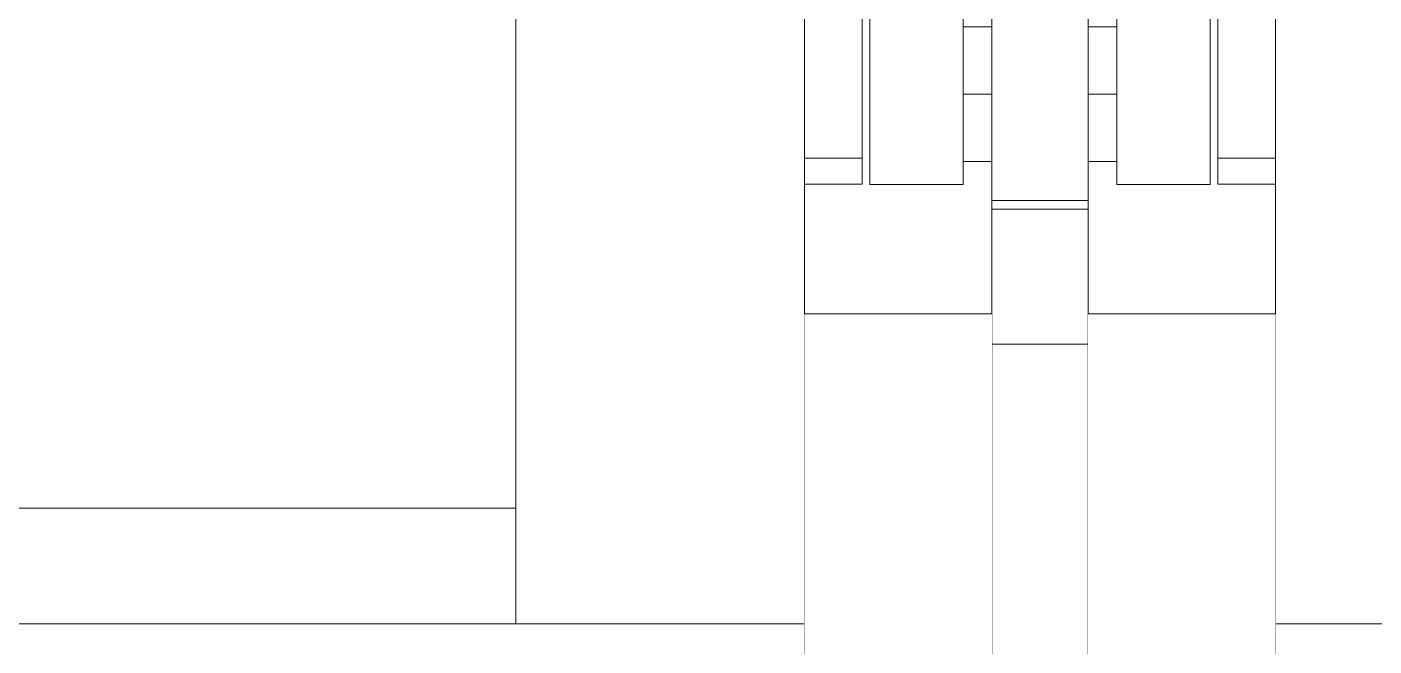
# Model space of a CAD drawing. Header units: millimetres. Extents: x -46169 to 237885, y -84465 to 18123.
# Drawn here: x 174621.8 to 174761.8, y -80649.7 to -80585.3 of the extents above; entities that cross this region are included whole.
import ezdxf

# ---------------------------------------------------------------- set-up
doc = ezdxf.new("R2010")
doc.units = ezdxf.units.MM
doc.header["$MEASUREMENT"] = 0
doc.linetypes.add('Wipeout_Contour', pattern=[1000, 0, -1000])
doc.layers.add('New_A-20-M_Floor_Slab', color=7, linetype='Continuous')
doc.layers.add('New_A-35-M_FFE_Fixed', color=7, linetype='Continuous')
doc.layers.add('New_A-20-M_Floor_Slab_Pen_No__89', color=8, linetype='Continuous', lineweight=20)
doc.layers.add('New_A-35-M_FFE_Fixed_Pen_No__1', color=7, linetype='Continuous', lineweight=13)

# ---------------------------------------------------------------- blocks, each defined once
blk = doc.blocks.new('Section Elem_134_3', base_point=(129666.67, -84332.61))
at = {"color": 254, "linetype": 'Wipeout_Contour', "lineweight": 0, "ltscale": 3078359.250921006}
blk.add_wipeout([(174722.11, -80520.4), (174702.61, -80520.4), (174702.61, -80549.04), (174708.61, -80549.04), (174708.61, -80601.62), (174702.61, -80601.62), (174702.61, -80615.11), (174722.11, -80615.11), (174722.11, -80599.29), (174719.11, -80599.29), (174719.11, -80601.65), (174709.42, -80601.65), (174709.42, -80549.01), (174719.11, -80549.01), (174719.11, -80551.38), (174722.11, -80551.38)], dxfattribs=at).dxf.layer = 'New_A-20-M_Floor_Slab'
at = {"color": 254, "linetype": 'Wipeout_Contour', "lineweight": 0, "ltscale": 3078764.393677155}
blk.add_wipeout([(174732.11, -80551.38), (174735.11, -80551.38), (174735.11, -80549.01), (174744.8, -80549.01), (174744.8, -80601.65), (174735.11, -80601.65), (174735.11, -80599.29), (174732.11, -80599.29), (174732.11, -80615.11), (174751.61, -80615.11), (174751.61, -80601.62), (174745.61, -80601.62), (174745.61, -80549.04), (174751.61, -80549.04), (174751.61, -80520.4), (174732.11, -80520.4)], dxfattribs=at).dxf.layer = 'New_A-20-M_Floor_Slab'
blk = doc.blocks.new('Section Elem_146_3', base_point=(129666.67, -84332.61))
at = {"color": 254, "linetype": 'Wipeout_Contour', "lineweight": 0, "ltscale": 769641.923345}
blk.add_wipeout([(174719.11, -80589.61), (174722.11, -80589.61), (174722.11, -80587.34), (174719.11, -80587.34)], dxfattribs=at).dxf.layer = 'New_A-35-M_FFE_Fixed'
at = {"color": 254, "linetype": 'Wipeout_Contour', "lineweight": 0, "ltscale": 769654.704264}
blk.add_wipeout([(174719.11, -80597.24), (174722.11, -80597.24), (174722.11, -80594.97), (174719.11, -80594.97)], dxfattribs=at).dxf.layer = 'New_A-35-M_FFE_Fixed'
at = {"color": 254, "linetype": 'Wipeout_Contour', "lineweight": 0, "ltscale": 769609.037098}
blk.add_wipeout([(174702.61, -80601.11), (174702.61, -80601.62), (174708.61, -80601.62), (174708.61, -80601.11)], dxfattribs=at).dxf.layer = 'New_A-35-M_FFE_Fixed'
at = {"color": 254, "linetype": 'Wipeout_Contour', "lineweight": 0, "ltscale": 769691.174755}
blk.add_wipeout([(174722.11, -80603.32), (174722.11, -80604.23), (174732.11, -80604.23), (174732.11, -80603.32)], dxfattribs=at).dxf.layer = 'New_A-35-M_FFE_Fixed'
at = {"color": 254, "linetype": 'Wipeout_Contour', "lineweight": 0, "ltscale": 769696.614921}
blk.add_wipeout([(174732.11, -80606.1), (174722.11, -80606.1), (174722.11, -80607.94), (174732.11, -80607.94)], dxfattribs=at).dxf.layer = 'New_A-35-M_FFE_Fixed'
at = {"color": 254, "linetype": 'Wipeout_Contour', "lineweight": 0, "ltscale": 769702.665446}
blk.add_wipeout([(174732.11, -80611.52), (174732.11, -80609.75), (174722.11, -80609.75), (174722.11, -80611.52)], dxfattribs=at).dxf.layer = 'New_A-35-M_FFE_Fixed'
at = {"color": 254, "linetype": 'Wipeout_Contour', "lineweight": 0, "ltscale": 769714.094376}
blk.add_wipeout([(174722.11, -80618.27), (174732.11, -80618.27), (174732.11, -80616.64), (174722.11, -80616.64)], dxfattribs=at).dxf.layer = 'New_A-35-M_FFE_Fixed'
at = {"color": 254, "linetype": 'Wipeout_Contour', "lineweight": 0, "ltscale": 769725.255873}
blk.add_wipeout([(174722.11, -80625.86), (174732.11, -80625.86), (174732.11, -80622.37), (174722.11, -80622.37)], dxfattribs=at).dxf.layer = 'New_A-35-M_FFE_Fixed'
at = {"color": 254, "linetype": 'Wipeout_Contour', "lineweight": 0, "ltscale": 769757.54823}
blk.add_wipeout([(174732.11, -80646.23), (174732.11, -80640.54), (174722.11, -80640.54), (174722.11, -80646.23)], dxfattribs=at).dxf.layer = 'New_A-35-M_FFE_Fixed'
at = {"color": 254, "linetype": 'Wipeout_Contour', "lineweight": 0, "ltscale": 769638.749961}
blk.add_wipeout([(174719.11, -80587.34), (174722.11, -80587.34), (174722.11, -80585.82), (174719.11, -80585.82)], dxfattribs=at).dxf.layer = 'New_A-35-M_FFE_Fixed'
at = {"color": 254, "linetype": 'Wipeout_Contour', "lineweight": 0, "ltscale": 769650.557748}
blk.add_wipeout([(174719.11, -80594.97), (174722.11, -80594.97), (174722.11, -80592.29), (174719.11, -80592.29)], dxfattribs=at).dxf.layer = 'New_A-35-M_FFE_Fixed'
at = {"color": 254, "linetype": 'Wipeout_Contour', "lineweight": 0, "ltscale": 962073.025082}
blk.add_wipeout([(174719.11, -80597.24), (174719.11, -80598.75), (174722.11, -80598.75), (174722.11, -80597.66), (174722.11, -80597.24)], dxfattribs=at).dxf.layer = 'New_A-35-M_FFE_Fixed'
at = {"color": 254, "linetype": 'Wipeout_Contour', "lineweight": 0, "ltscale": 769606.796661}
blk.add_wipeout([(174708.61, -80598.94), (174702.61, -80598.94), (174702.61, -80601.11), (174708.61, -80601.11)], dxfattribs=at).dxf.layer = 'New_A-35-M_FFE_Fixed'
at = {"color": 254, "linetype": 'Wipeout_Contour', "lineweight": 0, "ltscale": 769693.792048}
blk.add_wipeout([(174722.11, -80604.57), (174722.11, -80606.1), (174732.11, -80606.1), (174732.11, -80604.57)], dxfattribs=at).dxf.layer = 'New_A-35-M_FFE_Fixed'
at = {"color": 254, "linetype": 'Wipeout_Contour', "lineweight": 0, "ltscale": 769699.668159}
blk.add_wipeout([(174722.11, -80609.75), (174732.11, -80609.75), (174732.11, -80607.94), (174722.11, -80607.94)], dxfattribs=at).dxf.layer = 'New_A-35-M_FFE_Fixed'
at = {"color": 254, "linetype": 'Wipeout_Contour', "lineweight": 0, "ltscale": 769711.321247}
blk.add_wipeout([(174732.11, -80616.64), (174732.11, -80614.96), (174722.11, -80614.96), (174722.11, -80616.64)], dxfattribs=at).dxf.layer = 'New_A-35-M_FFE_Fixed'
at = {"color": 254, "linetype": 'Wipeout_Contour', "lineweight": 0, "ltscale": 769716.750309}
blk.add_wipeout([(174732.11, -80619.81), (174732.11, -80618.27), (174722.11, -80618.27), (174722.11, -80619.81)], dxfattribs=at).dxf.layer = 'New_A-35-M_FFE_Fixed'
at = {"color": 254, "linetype": 'Wipeout_Contour', "lineweight": 0, "ltscale": 769748.240404}
blk.add_wipeout([(174732.11, -80640.54), (174732.11, -80635.12), (174722.11, -80635.12), (174722.11, -80640.54)], dxfattribs=at).dxf.layer = 'New_A-35-M_FFE_Fixed'
at = {"color": 254, "linetype": 'Wipeout_Contour', "lineweight": 0, "ltscale": 769767.130151}
blk.add_wipeout([(174732.11, -80651.97), (174732.11, -80646.23), (174722.11, -80646.23), (174722.11, -80651.97)], dxfattribs=at).dxf.layer = 'New_A-35-M_FFE_Fixed'
at = {"layer": 'New_A-35-M_FFE_Fixed_Pen_No__1', "linetype": 'Continuous'}
blk.add_line((174708.61, -80601.62), (174708.61, -80601.11), dxfattribs=at)
at = {"color": 254, "linetype": 'Wipeout_Contour', "lineweight": 0, "ltscale": 769565.428452}
blk.add_wipeout([(174708.61, -80598.94), (174708.61, -80551.72), (174702.61, -80551.72), (174702.61, -80598.94)], dxfattribs=at).dxf.layer = 'New_A-35-M_FFE_Fixed'
at = {"color": 254, "linetype": 'Wipeout_Contour', "lineweight": 0, "ltscale": 769637.032547}
blk.add_wipeout([(174719.11, -80585.82), (174722.11, -80585.82), (174722.11, -80585.29), (174719.11, -80585.29)], dxfattribs=at).dxf.layer = 'New_A-35-M_FFE_Fixed'
at = {"color": 254, "linetype": 'Wipeout_Contour', "lineweight": 0, "ltscale": 962058.751183}
blk.add_wipeout([(174719.11, -80589.61), (174719.11, -80592.29), (174722.11, -80592.29), (174722.11, -80591.39), (174722.11, -80589.61)], dxfattribs=at).dxf.layer = 'New_A-35-M_FFE_Fixed'
at = {"color": 254, "linetype": 'Wipeout_Contour', "lineweight": 0, "ltscale": 769659.595562}
blk.add_wipeout([(174722.11, -80598.75), (174719.11, -80598.75), (174719.11, -80599.29), (174722.11, -80599.29)], dxfattribs=at).dxf.layer = 'New_A-35-M_FFE_Fixed'
at = {"color": 254, "linetype": 'Wipeout_Contour', "lineweight": 0, "ltscale": 769708.492026}
blk.add_wipeout([(174722.11, -80614.96), (174732.11, -80614.96), (174732.11, -80613.26), (174722.11, -80613.26)], dxfattribs=at).dxf.layer = 'New_A-35-M_FFE_Fixed'
at = {"color": 254, "linetype": 'Wipeout_Contour', "lineweight": 0, "ltscale": 769720.179795}
blk.add_wipeout([(174732.11, -80622.37), (174732.11, -80619.81), (174722.11, -80619.81), (174722.11, -80622.37)], dxfattribs=at).dxf.layer = 'New_A-35-M_FFE_Fixed'
at = {"color": 254, "linetype": 'Wipeout_Contour', "lineweight": 0, "ltscale": 769739.548624}
blk.add_wipeout([(174732.11, -80635.12), (174732.11, -80630.17), (174722.11, -80630.17), (174722.11, -80635.12)], dxfattribs=at).dxf.layer = 'New_A-35-M_FFE_Fixed'
at = {"layer": 'New_A-35-M_FFE_Fixed_Pen_No__1', "linetype": 'Continuous'}
for p, q in [((174708.61, -80598.94), (174708.61, -80551.72)), ((174708.61, -80601.11), (174708.61, -80598.94))]:
    blk.add_line(p, q, dxfattribs=at)
at = {"color": 254, "linetype": 'Wipeout_Contour', "lineweight": 0, "ltscale": 769500.088}
blk.add_wipeout([(174702.61, -80503.33), (174672.61, -80503.33), (174672.61, -80647.33), (174702.61, -80647.33)], dxfattribs=at).dxf.layer = 'New_A-35-M_FFE_Fixed'
at = {"color": 254, "linetype": 'Wipeout_Contour', "lineweight": 0, "ltscale": 769662.446472}
blk.add_wipeout([(174722.11, -80591.39), (174732.11, -80591.39), (174732.11, -80581.87), (174722.11, -80581.87)], dxfattribs=at).dxf.layer = 'New_A-35-M_FFE_Fixed'
at = {"color": 254, "linetype": 'Wipeout_Contour', "lineweight": 0, "ltscale": 769620.893316}
blk.add_wipeout([(174719.11, -80593.94), (174719.11, -80585.4), (174709.42, -80585.4), (174709.42, -80593.94)], dxfattribs=at).dxf.layer = 'New_A-35-M_FFE_Fixed'
at = {"color": 254, "linetype": 'Wipeout_Contour', "lineweight": 0, "ltscale": 769681.936095}
blk.add_wipeout([(174732.11, -80598.86), (174732.11, -80597.66), (174722.11, -80597.66), (174722.11, -80598.86)], dxfattribs=at).dxf.layer = 'New_A-35-M_FFE_Fixed'
at = {"color": 254, "linetype": 'Wipeout_Contour', "lineweight": 0, "ltscale": 769705.606748}
blk.add_wipeout([(174732.11, -80611.52), (174722.11, -80611.52), (174722.11, -80613.26), (174732.11, -80613.26)], dxfattribs=at).dxf.layer = 'New_A-35-M_FFE_Fixed'
at = {"color": 254, "linetype": 'Wipeout_Contour', "lineweight": 0, "ltscale": 769734.872589}
blk.add_wipeout([(174722.11, -80630.17), (174732.11, -80630.17), (174732.11, -80629.54), (174722.11, -80629.54)], dxfattribs=at).dxf.layer = 'New_A-35-M_FFE_Fixed'
at = {"layer": 'New_A-35-M_FFE_Fixed_Pen_No__1', "linetype": 'Continuous'}
for p, q in [((174719.11, -80592.29), (174722.11, -80592.29)), ((174702.61, -80598.94), (174708.61, -80598.94)), ((174702.61, -80601.62), (174708.61, -80601.62))]:
    blk.add_line(p, q, dxfattribs=at)
at = {"color": 254, "linetype": 'Wipeout_Contour', "lineweight": 0, "ltscale": 769605.303703}
blk.add_wipeout([(174719.11, -80575.33), (174709.42, -80575.33), (174709.42, -80585.4), (174719.11, -80585.4)], dxfattribs=at).dxf.layer = 'New_A-35-M_FFE_Fixed'
at = {"color": 254, "linetype": 'Wipeout_Contour', "lineweight": 0, "ltscale": 769632.82605}
blk.add_wipeout([(174709.42, -80593.94), (174709.42, -80599.65), (174719.11, -80599.65), (174719.11, -80593.94)], dxfattribs=at).dxf.layer = 'New_A-35-M_FFE_Fixed'
at = {"color": 254, "linetype": 'Wipeout_Contour', "lineweight": 0, "ltscale": 769686.676401}
blk.add_wipeout([(174732.11, -80603.32), (174732.11, -80598.86), (174722.11, -80598.86), (174722.11, -80603.32)], dxfattribs=at).dxf.layer = 'New_A-35-M_FFE_Fixed'
at = {"color": 254, "linetype": 'Wipeout_Contour', "lineweight": 0, "ltscale": 1153188.793725006}
blk.add_wipeout([(174201.61, -80647.33), (174201.61, -80695.83), (174702.61, -80695.83), (174702.61, -80647.33), (174672.61, -80647.33), (174231.61, -80647.33)], dxfattribs=at).dxf.layer = 'New_A-35-M_FFE_Fixed'
at = {"layer": 'New_A-35-M_FFE_Fixed_Pen_No__1', "linetype": 'Continuous'}
for p, q in [((174702.61, -80647.33), (174702.61, -80503.33)), ((174709.42, -80585.4), (174709.42, -80575.33)), ((174719.11, -80585.4), (174719.11, -80575.33)), ((174709.42, -80593.94), (174709.42, -80585.4)), ((174719.11, -80585.29), (174722.11, -80585.29)), ((174719.11, -80593.94), (174719.11, -80585.4)), ((174702.61, -80695.83), (174702.61, -80647.33))]:
    blk.add_line(p, q, dxfattribs=at)
at = {"color": 254, "linetype": 'Wipeout_Contour', "lineweight": 0, "ltscale": 769639.284343}
blk.add_wipeout([(174719.11, -80599.65), (174709.42, -80599.65), (174709.42, -80601.65), (174719.11, -80601.65)], dxfattribs=at).dxf.layer = 'New_A-35-M_FFE_Fixed'
at = {"color": 254, "linetype": 'Wipeout_Contour', "lineweight": 0, "ltscale": 768755.579514}
blk.add_wipeout([(174231.61, -80647.33), (174672.61, -80647.33), (174672.61, -80635.33), (174231.61, -80635.33)], dxfattribs=at).dxf.layer = 'New_A-35-M_FFE_Fixed'
at = {"layer": 'New_A-35-M_FFE_Fixed_Pen_No__1', "linetype": 'Continuous'}
for p, q in [((174709.42, -80599.65), (174709.42, -80593.94)), ((174719.11, -80599.65), (174719.11, -80593.94)), ((174709.42, -80601.65), (174709.42, -80599.65)), ((174719.11, -80599.29), (174722.11, -80599.29)), ((174719.11, -80601.65), (174719.11, -80599.65)), ((174709.42, -80601.65), (174719.11, -80601.65)), ((174672.61, -80647.33), (174231.61, -80647.33)), ((174672.61, -80647.33), (174702.61, -80647.33))]:
    blk.add_line(p, q, dxfattribs=at)
at = {"color": 254, "linetype": 'Wipeout_Contour', "lineweight": 0, "ltscale": 768634.818026}
blk.add_wipeout([(174231.61, -80635.33), (174672.61, -80635.33), (174672.61, -80503.33), (174231.61, -80503.33)], dxfattribs=at).dxf.layer = 'New_A-35-M_FFE_Fixed'
at = {"layer": 'New_A-35-M_FFE_Fixed_Pen_No__1', "linetype": 'Continuous'}
for p, q in [((174672.61, -80647.33), (174672.61, -80503.33)), ((174672.61, -80635.33), (174231.61, -80635.33))]:
    blk.add_line(p, q, dxfattribs=at)
blk = doc.blocks.new('Section Elem_147_3', base_point=(129666.67, -84332.61))
at = {"layer": 'New_A-35-M_FFE_Fixed_Pen_No__1', "linetype": 'Continuous'}
for p, q in [((174722.11, -80603.32), (174722.11, -80598.86)), ((174732.11, -80603.32), (174722.11, -80603.32)), ((174722.11, -80607.94), (174722.11, -80606.1)), ((174732.11, -80607.94), (174732.11, -80606.1)), ((174722.11, -80609.75), (174722.11, -80607.94)), ((174732.11, -80609.75), (174732.11, -80607.94)), ((174722.11, -80611.52), (174722.11, -80609.75)), ((174732.11, -80611.52), (174732.11, -80609.75)), ((174722.11, -80613.26), (174722.11, -80611.52)), ((174732.11, -80613.26), (174732.11, -80611.52)), ((174722.11, -80614.96), (174722.11, -80613.26)), ((174732.11, -80614.96), (174732.11, -80613.26)), ((174722.11, -80616.64), (174722.11, -80614.96)), ((174732.11, -80616.64), (174732.11, -80614.96)), ((174722.11, -80618.27), (174722.11, -80616.64)), ((174732.11, -80618.27), (174732.11, -80616.64)), ((174732.11, -80618.27), (174722.11, -80618.27)), ((174722.11, -80619.81), (174722.11, -80618.27)), ((174732.11, -80619.81), (174732.11, -80618.27)), ((174722.11, -80622.37), (174722.11, -80619.81)), ((174732.11, -80622.37), (174732.11, -80619.81)), ((174722.11, -80640.54), (174722.11, -80635.12)), ((174732.11, -80640.54), (174732.11, -80635.12)), ((174722.11, -80646.23), (174722.11, -80640.54)), ((174732.11, -80646.23), (174732.11, -80640.54)), ((174722.11, -80651.97), (174722.11, -80646.23)), ((174732.11, -80651.97), (174732.11, -80646.23))]:
    blk.add_line(p, q, dxfattribs=at)
at = {"color": 254, "linetype": 'Wipeout_Contour', "lineweight": 0, "ltscale": 769675.678343}
blk.add_wipeout([(174732.11, -80597.66), (174732.11, -80591.39), (174722.11, -80591.39), (174722.11, -80597.66)], dxfattribs=at).dxf.layer = 'New_A-35-M_FFE_Fixed'
at = {"color": 254, "linetype": 'Wipeout_Contour', "lineweight": 0, "ltscale": 769732.58343}
blk.add_wipeout([(174744.8, -80599.65), (174735.11, -80599.65), (174735.11, -80601.65), (174744.8, -80601.65)], dxfattribs=at).dxf.layer = 'New_A-35-M_FFE_Fixed'
at = {"color": 254, "linetype": 'Wipeout_Contour', "lineweight": 0, "ltscale": 769765.220365}
blk.add_wipeout([(174751.61, -80601.11), (174745.61, -80601.11), (174745.61, -80601.62), (174751.61, -80601.62)], dxfattribs=at).dxf.layer = 'New_A-35-M_FFE_Fixed'
at = {"color": 254, "linetype": 'Wipeout_Contour', "lineweight": 0, "ltscale": 769692.223497}
blk.add_wipeout([(174732.11, -80604.57), (174732.11, -80604.23), (174722.11, -80604.23), (174722.11, -80604.57)], dxfattribs=at).dxf.layer = 'New_A-35-M_FFE_Fixed'
at = {"color": 254, "linetype": 'Wipeout_Contour', "lineweight": 0, "ltscale": 769731.266298}
blk.add_wipeout([(174732.11, -80629.54), (174732.11, -80625.86), (174722.11, -80625.86), (174722.11, -80629.54)], dxfattribs=at).dxf.layer = 'New_A-35-M_FFE_Fixed'
at = {"color": 254, "linetype": 'Wipeout_Contour', "lineweight": 0, "ltscale": 1156184.927074949}
blk.add_wipeout([(174751.61, -80647.33), (174751.61, -80695.83), (175252.61, -80695.83), (175252.61, -80647.33), (175222.61, -80647.33), (174781.61, -80647.33)], dxfattribs=at).dxf.layer = 'New_A-35-M_FFE_Fixed'
at = {"layer": 'New_A-35-M_FFE_Fixed_Pen_No__1', "linetype": 'Continuous'}
for p, q in [((174722.11, -80591.39), (174722.11, -80581.87)), ((174722.11, -80598.86), (174722.11, -80591.39)), ((174744.8, -80601.65), (174735.11, -80601.65)), ((174722.11, -80604.23), (174722.11, -80603.32)), ((174732.11, -80604.23), (174722.11, -80604.23)), ((174722.11, -80606.1), (174722.11, -80604.23)), ((174732.11, -80604.23), (174732.11, -80603.32)), ((174732.11, -80606.1), (174732.11, -80604.23)), ((174722.11, -80625.86), (174722.11, -80622.37)), ((174732.11, -80625.86), (174732.11, -80622.37)), ((174722.11, -80630.17), (174722.11, -80625.86)), ((174732.11, -80630.17), (174732.11, -80625.86)), ((174722.11, -80635.12), (174722.11, -80630.17)), ((174732.11, -80635.12), (174732.11, -80630.17))]:
    blk.add_line(p, q, dxfattribs=at)
at = {"color": 254, "linetype": 'Wipeout_Contour', "lineweight": 0, "ltscale": 769726.125919}
blk.add_wipeout([(174744.8, -80593.94), (174735.11, -80593.94), (174735.11, -80599.65), (174744.8, -80599.65)], dxfattribs=at).dxf.layer = 'New_A-35-M_FFE_Fixed'
at = {"color": 254, "linetype": 'Wipeout_Contour', "lineweight": 0, "ltscale": 769762.980383}
blk.add_wipeout([(174751.61, -80598.94), (174745.61, -80598.94), (174745.61, -80601.11), (174751.61, -80601.11)], dxfattribs=at).dxf.layer = 'New_A-35-M_FFE_Fixed'
at = {"layer": 'New_A-35-M_FFE_Fixed_Pen_No__1', "linetype": 'Continuous'}
for p, q in [((174744.8, -80601.65), (174744.8, -80599.65)), ((174745.61, -80601.62), (174745.61, -80601.11))]:
    blk.add_line(p, q, dxfattribs=at)
at = {"color": 254, "linetype": 'Wipeout_Contour', "lineweight": 0, "ltscale": 769721.620569}
blk.add_wipeout([(174745.61, -80551.72), (174745.61, -80598.94), (174751.61, -80598.94), (174751.61, -80551.72)], dxfattribs=at).dxf.layer = 'New_A-35-M_FFE_Fixed'
at = {"color": 254, "linetype": 'Wipeout_Contour', "lineweight": 0, "ltscale": 769714.194632}
blk.add_wipeout([(174735.11, -80585.4), (174735.11, -80593.94), (174744.8, -80593.94), (174744.8, -80585.4)], dxfattribs=at).dxf.layer = 'New_A-35-M_FFE_Fixed'
at = {"color": 254, "linetype": 'Wipeout_Contour', "lineweight": 0, "ltscale": 769706.81401}
blk.add_wipeout([(174732.11, -80598.75), (174732.11, -80599.29), (174735.11, -80599.29), (174735.11, -80598.75)], dxfattribs=at).dxf.layer = 'New_A-35-M_FFE_Fixed'
at = {"layer": 'New_A-35-M_FFE_Fixed_Pen_No__1', "linetype": 'Continuous'}
for p, q in [((174745.61, -80598.94), (174745.61, -80551.72)), ((174744.8, -80599.65), (174744.8, -80593.94)), ((174745.61, -80601.11), (174745.61, -80598.94)), ((174735.11, -80601.65), (174735.11, -80599.65))]:
    blk.add_line(p, q, dxfattribs=at)
at = {"color": 254, "linetype": 'Wipeout_Contour', "lineweight": 0, "ltscale": 769787.0456}
blk.add_wipeout([(174751.61, -80503.33), (174751.61, -80647.33), (174781.61, -80647.33), (174781.61, -80503.33)], dxfattribs=at).dxf.layer = 'New_A-35-M_FFE_Fixed'
at = {"color": 254, "linetype": 'Wipeout_Contour', "lineweight": 0, "ltscale": 769698.606909}
blk.add_wipeout([(174735.11, -80575.33), (174735.11, -80585.4), (174744.8, -80585.4), (174744.8, -80575.33)], dxfattribs=at).dxf.layer = 'New_A-35-M_FFE_Fixed'
at = {"color": 254, "linetype": 'Wipeout_Contour', "lineweight": 0, "ltscale": 962123.505328}
blk.add_wipeout([(174732.11, -80592.29), (174732.11, -80594.97), (174735.11, -80594.97), (174735.11, -80594.28), (174735.11, -80592.29)], dxfattribs=at).dxf.layer = 'New_A-35-M_FFE_Fixed'
at = {"color": 254, "linetype": 'Wipeout_Contour', "lineweight": 0, "ltscale": 769705.096506}
blk.add_wipeout([(174732.11, -80598.75), (174735.11, -80598.75), (174735.11, -80597.24), (174732.11, -80597.24)], dxfattribs=at).dxf.layer = 'New_A-35-M_FFE_Fixed'
at = {"layer": 'New_A-35-M_FFE_Fixed_Pen_No__1', "linetype": 'Continuous'}
for p, q in [((174751.61, -80647.33), (174751.61, -80503.33)), ((174744.8, -80585.4), (174744.8, -80575.33)), ((174744.8, -80593.94), (174744.8, -80585.4)), ((174732.11, -80603.32), (174732.11, -80598.86)), ((174751.61, -80598.94), (174745.61, -80598.94)), ((174735.11, -80599.29), (174732.11, -80599.29)), ((174751.61, -80601.62), (174745.61, -80601.62)), ((174781.61, -80647.33), (174751.61, -80647.33)), ((174751.61, -80695.83), (174751.61, -80647.33))]:
    blk.add_line(p, q, dxfattribs=at)
at = {"color": 254, "linetype": 'Wipeout_Contour', "lineweight": 0, "ltscale": 769684.252382}
blk.add_wipeout([(174732.11, -80585.29), (174732.11, -80585.82), (174735.11, -80585.82), (174735.11, -80585.29)], dxfattribs=at).dxf.layer = 'New_A-35-M_FFE_Fixed'
at = {"color": 254, "linetype": 'Wipeout_Contour', "lineweight": 0, "ltscale": 769701.923014}
blk.add_wipeout([(174735.11, -80594.97), (174732.11, -80594.97), (174732.11, -80597.24), (174735.11, -80597.24)], dxfattribs=at).dxf.layer = 'New_A-35-M_FFE_Fixed'
at = {"layer": 'New_A-35-M_FFE_Fixed_Pen_No__1', "linetype": 'Continuous'}
blk.add_line((174735.11, -80599.65), (174735.11, -80593.94), dxfattribs=at)
at = {"color": 254, "linetype": 'Wipeout_Contour', "lineweight": 0, "ltscale": 769685.969681}
blk.add_wipeout([(174735.11, -80585.82), (174732.11, -80585.82), (174732.11, -80587.34), (174735.11, -80587.34)], dxfattribs=at).dxf.layer = 'New_A-35-M_FFE_Fixed'
at = {"layer": 'New_A-35-M_FFE_Fixed_Pen_No__1', "linetype": 'Continuous'}
for p, q in [((174735.11, -80585.4), (174735.11, -80575.33)), ((174735.11, -80585.29), (174732.11, -80585.29))]:
    blk.add_line(p, q, dxfattribs=at)
at = {"color": 254, "linetype": 'Wipeout_Contour', "lineweight": 0, "ltscale": 769689.142878}
blk.add_wipeout([(174735.11, -80587.34), (174732.11, -80587.34), (174732.11, -80589.61), (174735.11, -80589.61)], dxfattribs=at).dxf.layer = 'New_A-35-M_FFE_Fixed'
at = {"color": 254, "linetype": 'Wipeout_Contour', "lineweight": 0, "ltscale": 769693.288949}
blk.add_wipeout([(174732.11, -80592.29), (174735.11, -80592.29), (174735.11, -80589.61), (174732.11, -80589.61)], dxfattribs=at).dxf.layer = 'New_A-35-M_FFE_Fixed'
at = {"layer": 'New_A-35-M_FFE_Fixed_Pen_No__1', "linetype": 'Continuous'}
for p, q in [((174732.11, -80591.39), (174732.11, -80581.87)), ((174735.11, -80593.94), (174735.11, -80585.4)), ((174732.11, -80598.86), (174732.11, -80591.39)), ((174735.11, -80592.29), (174732.11, -80592.29))]:
    blk.add_line(p, q, dxfattribs=at)
blk = doc.blocks.new('Section Elem_177_3', base_point=(129666.67, -84332.61))
at = {"color": 254, "linetype": 'Wipeout_Contour', "lineweight": 0, "ltscale": 1537591.422340238}
blk.add_wipeout([(174182.11, -80615.11), (174182.11, -80735.11), (174722.11, -80735.11), (174722.11, -80615.11), (174702.61, -80615.11), (174702.61, -80695.83), (174201.61, -80695.83), (174201.61, -80615.11)], dxfattribs=at).dxf.layer = 'New_A-20-M_Floor_Slab'
at = {"color": 254, "linetype": 'Wipeout_Contour', "lineweight": 0, "ltscale": 1541586.250394497}
blk.add_wipeout([(174732.11, -80735.11), (175272.11, -80735.11), (175272.11, -80615.11), (175252.61, -80615.11), (175252.61, -80695.83), (174751.61, -80695.83), (174751.61, -80615.11), (174732.11, -80615.11)], dxfattribs=at).dxf.layer = 'New_A-20-M_Floor_Slab'
at = {"layer": 'New_A-20-M_Floor_Slab_Pen_No__89', "linetype": 'Continuous'}
for p, q in [((174702.61, -80615.11), (174722.11, -80615.11)), ((174732.11, -80615.11), (174751.61, -80615.11))]:
    blk.add_line(p, q, dxfattribs=at)

msp = doc.modelspace()

# ---------------------------------------------------------------- block references
at = {"layer": 'New_A-20-M_Floor_Slab'}
msp.add_blockref('Section Elem_134_3', (129666.67, -84332.61), dxfattribs=at)

# ---------------------------------------------------------------- next in the draw order: block references
at = {"layer": 'New_A-35-M_FFE_Fixed'}
msp.add_blockref('Section Elem_146_3', (129666.67, -84332.61), dxfattribs=at)

# ---------------------------------------------------------------- next in the draw order: block references
msp.add_blockref('Section Elem_147_3', (129666.67, -84332.61), dxfattribs=at)

# ---------------------------------------------------------------- next in the draw order: block references
at = {"layer": 'New_A-20-M_Floor_Slab'}
msp.add_blockref('Section Elem_177_3', (129666.67, -84332.61), dxfattribs=at)

doc.saveas('drawing.dxf')
